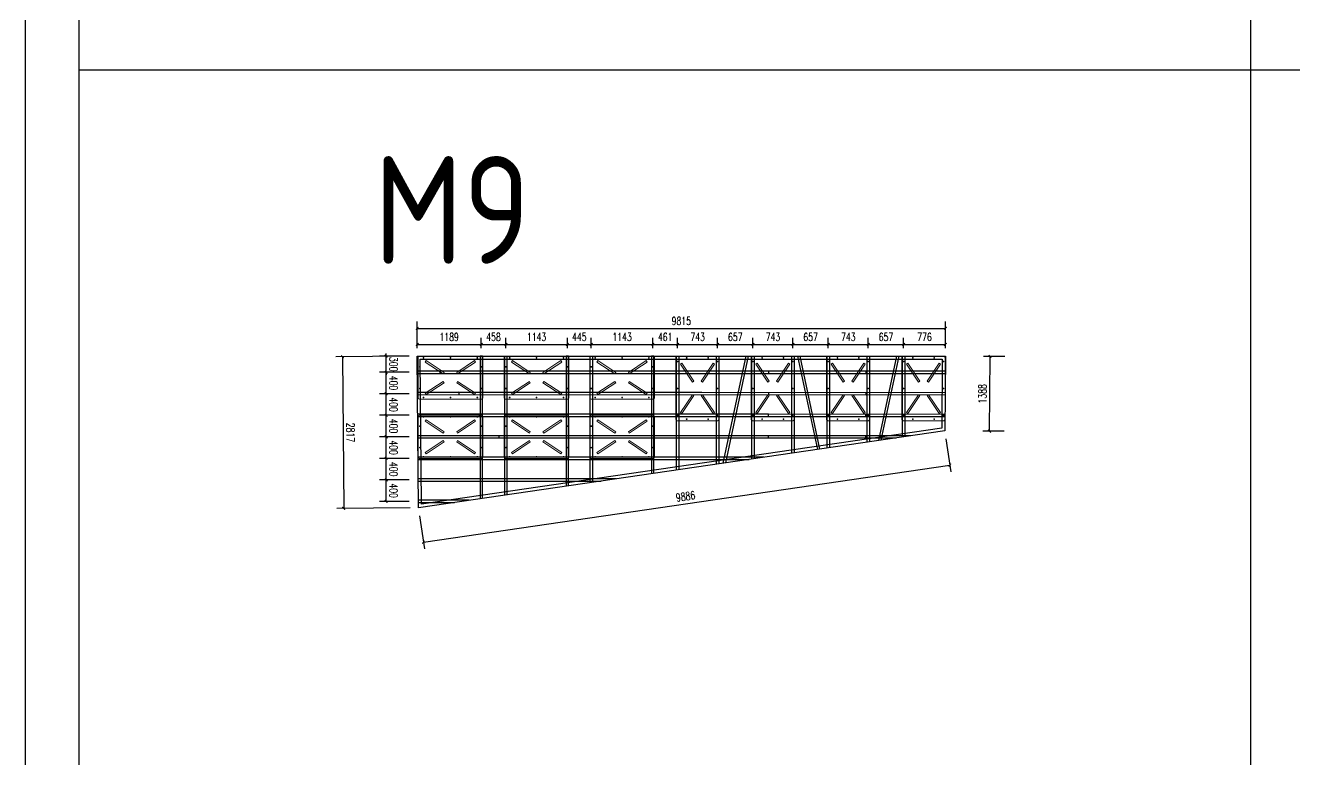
# Model space of a CAD drawing. Extents: x 1254079 to 1500931, y -102737 to 142253.
# Drawn here: x 1283444 to 1307027, y -25168 to -11524 of the extents above; entities that cross this region are included whole.
import ezdxf

# ---------------------------------------------------------------- set-up
doc = ezdxf.new("R2010")
doc.units = 0
doc.header["$LTSCALE"] = 1000
doc.header["$MEASUREMENT"] = 0
for name, color, linetype in [('DIM_MODI', 6, 'Continuous'), ('PUB_DIM', 3, 'Continuous'), ('PUB_TEXT', 7, 'Continuous'), ('W-float bowl浮筒', 253, 'Continuous'), ('W-FLOAT_BOWL浮筒', 253, 'Continuous'), ('W-STEEL_FRAME钢架', 3, 'Continuous'), ('W-STEEL_KEEL钢龙骨', 5, 'Continuous'), ('特殊段命名', 221, 'Continuous'), ('钢架', 90, 'Continuous')]:
    doc.layers.add(name, color=color, linetype=linetype)
doc.styles.add('_TCH_DIM_T3', font='SIMPLEX', dxfattribs={"width": 0.705882, "bigfont": 'GBCBIG'})
doc.styles.get("Standard").update_dxf_attribs({"font": 'gbenor.shx', "bigfont": 'gbcbig.shx'})
doc.dimstyles.new('_TCH_ARCH&&50', dxfattribs={"dimtxt": 148.75, "dimasz": 50, "dimexe": 125, "dimexo": 150, "dimgap": 63.125, "dimtad": 1, "dimdec": 0, "dimzin": 0, "dimdsep": 46, "dimtxsty": '_TCH_DIM_T3', "dimblk": 'ARCHTICK', "dimcen": 0.09, "dimclrt": 7, "dimazin": 2, "dimtfac": 1, "dimtdec": 0, "dimtix": 1, "dimtmove": 2, "dimatfit": 3, "dimfxl": 0, "dimtolj": 1, "dimtzin": 0, "dimarcsym": 0})

# ---------------------------------------------------------------- blocks, each defined once
blk = doc.blocks.new('_ArchTick')
at = {"color": 0, "linetype": 'ByBlock', "const_width": 0.4}
blk.add_lwpolyline([(-0.5, -0.5), (0.5, 0.5)], dxfattribs=at)
blk = doc.blocks.new('*D844')
at = {"layer": 'Defpoints', "color": 0, "transparency": 16777216}
for p in [(1290147, -19970), (1290727, -19970), (1290727, -20370)]:
    blk.add_point(p, dxfattribs=at)
at = {"layer": 'PUB_DIM', "color": 0, "lineweight": -2, "transparency": 16777216}
for p, q in [((1290577, -19970), (1290022, -19970)), ((1290147, -20370), (1290147, -19970)), ((1290577, -20370), (1290022, -20370))]:
    blk.add_line(p, q, dxfattribs=at)
at = {"layer": 'PUB_DIM', "color": 0, "lineweight": -2, "transparency": 16777216, "xscale": 50, "yscale": 50, "zscale": 50}
for p, rotation in [((1290147, -19970), 90.00074385327304), ((1290147, -20370), 270.0007438532731)]:
    blk.add_blockref('_ArchTick', p, dxfattribs=dict(at, rotation=rotation))
at = {"layer": 'PUB_DIM', "color": 7, "transparency": 16777216, "insert": (1290285, -20170), "char_height": 148.8, "attachment_point": 5, "rotation": 270.0007, "style": '_TCH_DIM_T3'}
blk.add_mtext('\\A1;400', dxfattribs=at)
blk = doc.blocks.new('*D845')
at = {"layer": 'Defpoints', "color": 0, "transparency": 16777216}
for p in [(1290147, -19570), (1290727, -19570), (1290727, -19970)]:
    blk.add_point(p, dxfattribs=at)
at = {"layer": 'PUB_DIM', "color": 0, "lineweight": -2, "transparency": 16777216}
for p, q in [((1290577, -19570), (1290022, -19570)), ((1290147, -19970), (1290147, -19570)), ((1290577, -19970), (1290022, -19970))]:
    blk.add_line(p, q, dxfattribs=at)
at = {"layer": 'PUB_DIM', "color": 0, "lineweight": -2, "transparency": 16777216, "xscale": 50, "yscale": 50, "zscale": 50}
for p, rotation in [((1290147, -19570), 90.00074385326776), ((1290147, -19970), 270.0007438532678)]:
    blk.add_blockref('_ArchTick', p, dxfattribs=dict(at, rotation=rotation))
at = {"layer": 'PUB_DIM', "color": 7, "transparency": 16777216, "insert": (1290284, -19770), "char_height": 148.8, "attachment_point": 5, "rotation": 270.0007, "style": '_TCH_DIM_T3'}
blk.add_mtext('\\A1;400', dxfattribs=at)
blk = doc.blocks.new('*D846')
at = {"layer": 'Defpoints', "color": 0, "transparency": 16777216}
for p in [(1290147, -19170), (1290727, -19170), (1290727, -19570)]:
    blk.add_point(p, dxfattribs=at)
at = {"layer": 'PUB_DIM', "color": 0, "lineweight": -2, "transparency": 16777216}
for p, q in [((1290577, -19170), (1290022, -19170)), ((1290147, -19570), (1290147, -19170)), ((1290577, -19570), (1290022, -19570))]:
    blk.add_line(p, q, dxfattribs=at)
at = {"layer": 'PUB_DIM', "color": 0, "lineweight": -2, "transparency": 16777216, "xscale": 50, "yscale": 50, "zscale": 50}
for p, rotation in [((1290147, -19170), 90.00074385326631), ((1290147, -19570), 270.0007438532663)]:
    blk.add_blockref('_ArchTick', p, dxfattribs=dict(at, rotation=rotation))
at = {"layer": 'PUB_DIM', "color": 7, "transparency": 16777216, "insert": (1290284, -19370), "char_height": 148.8, "attachment_point": 5, "rotation": 270.0007, "style": '_TCH_DIM_T3'}
blk.add_mtext('\\A1;400', dxfattribs=at)
blk = doc.blocks.new('*D847')
at = {"layer": 'Defpoints', "color": 0, "transparency": 16777216}
for p in [(1290147, -18770), (1290727, -18770), (1290727, -19170)]:
    blk.add_point(p, dxfattribs=at)
at = {"layer": 'PUB_DIM', "color": 0, "lineweight": -2, "transparency": 16777216}
for p, q in [((1290577, -18770), (1290022, -18770)), ((1290147, -19170), (1290147, -18770)), ((1290577, -19170), (1290022, -19170))]:
    blk.add_line(p, q, dxfattribs=at)
at = {"layer": 'PUB_DIM', "color": 0, "lineweight": -2, "transparency": 16777216, "xscale": 50, "yscale": 50, "zscale": 50}
for p, rotation in [((1290147, -18770), 90.00074385326631), ((1290147, -19170), 270.0007438532663)]:
    blk.add_blockref('_ArchTick', p, dxfattribs=dict(at, rotation=rotation))
at = {"layer": 'PUB_DIM', "color": 7, "transparency": 16777216, "insert": (1290284, -18970), "char_height": 148.8, "attachment_point": 5, "rotation": 270.0007, "style": '_TCH_DIM_T3'}
blk.add_mtext('\\A1;400', dxfattribs=at)
blk = doc.blocks.new('*D848')
at = {"layer": 'Defpoints', "color": 0, "transparency": 16777216}
for p in [(1290147, -18370), (1290727, -18370), (1290727, -18770)]:
    blk.add_point(p, dxfattribs=at)
at = {"layer": 'PUB_DIM', "color": 0, "lineweight": -2, "transparency": 16777216}
for p, q in [((1290577, -18370), (1290022, -18370)), ((1290147, -18770), (1290147, -18370)), ((1290577, -18770), (1290022, -18770))]:
    blk.add_line(p, q, dxfattribs=at)
at = {"layer": 'PUB_DIM', "color": 0, "lineweight": -2, "transparency": 16777216, "xscale": 50, "yscale": 50, "zscale": 50}
for p, rotation in [((1290147, -18370), 90.00074385329852), ((1290147, -18770), 270.0007438532985)]:
    blk.add_blockref('_ArchTick', p, dxfattribs=dict(at, rotation=rotation))
at = {"layer": 'PUB_DIM', "color": 7, "transparency": 16777216, "insert": (1290284, -18570), "char_height": 148.8, "attachment_point": 5, "rotation": 270.0007, "style": '_TCH_DIM_T3'}
blk.add_mtext('\\A1;400', dxfattribs=at)
blk = doc.blocks.new('*D849')
at = {"layer": 'Defpoints', "color": 0, "transparency": 16777216}
for p in [(1290147, -17970), (1290727, -17970), (1290727, -18370)]:
    blk.add_point(p, dxfattribs=at)
at = {"layer": 'PUB_DIM', "color": 0, "lineweight": -2, "transparency": 16777216}
for p, q in [((1290577, -17970), (1290022, -17970)), ((1290147, -18370), (1290147, -17970)), ((1290577, -18370), (1290022, -18370))]:
    blk.add_line(p, q, dxfattribs=at)
at = {"layer": 'PUB_DIM', "color": 0, "lineweight": -2, "transparency": 16777216, "xscale": 50, "yscale": 50, "zscale": 50}
for p, rotation in [((1290147, -17970), 90.00074385326904), ((1290147, -18370), 270.0007438532691)]:
    blk.add_blockref('_ArchTick', p, dxfattribs=dict(at, rotation=rotation))
at = {"layer": 'PUB_DIM', "color": 7, "transparency": 16777216, "insert": (1290284, -18170), "char_height": 148.8, "attachment_point": 5, "rotation": 270.0007, "style": '_TCH_DIM_T3'}
blk.add_mtext('\\A1;400', dxfattribs=at)
blk = doc.blocks.new('*D850')
at = {"layer": 'Defpoints', "color": 0, "transparency": 16777216}
for p in [(1290147, -17670), (1290727, -17670), (1290727, -17970)]:
    blk.add_point(p, dxfattribs=at)
at = {"layer": 'PUB_DIM', "color": 0, "lineweight": -2, "transparency": 16777216}
for p, q in [((1290577, -17670), (1290022, -17670)), ((1290147, -17670), (1290147, -17620)), ((1290147, -17970), (1290147, -17670)), ((1290577, -17970), (1290022, -17970)), ((1290147, -17970), (1290147, -18020))]:
    blk.add_line(p, q, dxfattribs=at)
at = {"layer": 'PUB_DIM', "color": 0, "lineweight": -2, "transparency": 16777216, "xscale": 50, "yscale": 50, "zscale": 50}
for p, rotation in [((1290147, -17670), 270.0007438532612), ((1290147, -17970), 90.00074385326121)]:
    blk.add_blockref('_ArchTick', p, dxfattribs=dict(at, rotation=rotation))
at = {"layer": 'PUB_DIM', "color": 7, "transparency": 16777216, "insert": (1290284, -17820), "char_height": 148.8, "attachment_point": 5, "rotation": 270.0007, "style": '_TCH_DIM_T3'}
blk.add_mtext('\\A1;300', dxfattribs=at)
blk = doc.blocks.new('*D851')
at = {"layer": 'Defpoints', "color": 0, "transparency": 16777216}
for p in [(1290724, -17670), (1291913, -17452), (1291913, -17670)]:
    blk.add_point(p, dxfattribs=at)
at = {"layer": 'PUB_DIM', "color": 0, "lineweight": -2, "transparency": 16777216}
for p, q in [((1290724, -17520), (1290724, -17327)), ((1291913, -17520), (1291913, -17327)), ((1290724, -17452), (1291913, -17452))]:
    blk.add_line(p, q, dxfattribs=at)
at = {"layer": 'PUB_DIM', "color": 0, "lineweight": -2, "transparency": 16777216, "xscale": 50, "yscale": 50, "zscale": 50, "rotation": 180}
blk.add_blockref('_ArchTick', (1290724, -17452), dxfattribs=at)
at = {"layer": 'PUB_DIM', "color": 0, "lineweight": -2, "transparency": 16777216, "xscale": 50, "yscale": 50, "zscale": 50}
blk.add_blockref('_ArchTick', (1291913, -17452), dxfattribs=at)
at = {"layer": 'PUB_DIM', "color": 7, "transparency": 16777216, "insert": (1291318, -17314), "char_height": 148.8, "attachment_point": 5, "style": '_TCH_DIM_T3'}
blk.add_mtext('\\A1;1189', dxfattribs=at)
blk = doc.blocks.new('*D852')
at = {"layer": 'Defpoints', "color": 0, "transparency": 16777216}
for p in [(1291913, -17670), (1292371, -17452), (1292371, -17670)]:
    blk.add_point(p, dxfattribs=at)
at = {"layer": 'PUB_DIM', "color": 0, "lineweight": -2, "transparency": 16777216}
for p, q in [((1291913, -17520), (1291913, -17327)), ((1292371, -17520), (1292371, -17327)), ((1291913, -17452), (1292371, -17452))]:
    blk.add_line(p, q, dxfattribs=at)
at = {"layer": 'PUB_DIM', "color": 0, "lineweight": -2, "transparency": 16777216, "xscale": 50, "yscale": 50, "zscale": 50, "rotation": 180}
blk.add_blockref('_ArchTick', (1291913, -17452), dxfattribs=at)
at = {"layer": 'PUB_DIM', "color": 0, "lineweight": -2, "transparency": 16777216, "xscale": 50, "yscale": 50, "zscale": 50}
blk.add_blockref('_ArchTick', (1292371, -17452), dxfattribs=at)
at = {"layer": 'PUB_DIM', "color": 7, "transparency": 16777216, "insert": (1292142, -17314), "char_height": 148.8, "attachment_point": 5, "style": '_TCH_DIM_T3'}
blk.add_mtext('\\A1;458', dxfattribs=at)
blk = doc.blocks.new('*D853')
at = {"layer": 'Defpoints', "color": 0, "transparency": 16777216}
for p in [(1292371, -17670), (1293514, -17452), (1293514, -17670)]:
    blk.add_point(p, dxfattribs=at)
at = {"layer": 'PUB_DIM', "color": 0, "lineweight": -2, "transparency": 16777216}
for p, q in [((1292371, -17520), (1292371, -17327)), ((1293514, -17520), (1293514, -17327)), ((1292371, -17452), (1293514, -17452))]:
    blk.add_line(p, q, dxfattribs=at)
at = {"layer": 'PUB_DIM', "color": 0, "lineweight": -2, "transparency": 16777216, "xscale": 50, "yscale": 50, "zscale": 50, "rotation": 180}
blk.add_blockref('_ArchTick', (1292371, -17452), dxfattribs=at)
at = {"layer": 'PUB_DIM', "color": 0, "lineweight": -2, "transparency": 16777216, "xscale": 50, "yscale": 50, "zscale": 50}
blk.add_blockref('_ArchTick', (1293514, -17452), dxfattribs=at)
at = {"layer": 'PUB_DIM', "color": 7, "transparency": 16777216, "insert": (1292942, -17314), "char_height": 148.8, "attachment_point": 5, "style": '_TCH_DIM_T3'}
blk.add_mtext('\\A1;1143', dxfattribs=at)
blk = doc.blocks.new('*D854')
at = {"layer": 'Defpoints', "color": 0, "transparency": 16777216}
for p in [(1293514, -17670), (1293959, -17452), (1293959, -17670)]:
    blk.add_point(p, dxfattribs=at)
at = {"layer": 'PUB_DIM', "color": 0, "lineweight": -2, "transparency": 16777216}
for p, q in [((1293514, -17520), (1293514, -17327)), ((1293959, -17520), (1293959, -17327)), ((1293514, -17452), (1293959, -17452))]:
    blk.add_line(p, q, dxfattribs=at)
at = {"layer": 'PUB_DIM', "color": 0, "lineweight": -2, "transparency": 16777216, "xscale": 50, "yscale": 50, "zscale": 50, "rotation": 180}
blk.add_blockref('_ArchTick', (1293514, -17452), dxfattribs=at)
at = {"layer": 'PUB_DIM', "color": 0, "lineweight": -2, "transparency": 16777216, "xscale": 50, "yscale": 50, "zscale": 50}
blk.add_blockref('_ArchTick', (1293959, -17452), dxfattribs=at)
at = {"layer": 'PUB_DIM', "color": 7, "transparency": 16777216, "insert": (1293736, -17314), "char_height": 148.8, "attachment_point": 5, "style": '_TCH_DIM_T3'}
blk.add_mtext('\\A1;445', dxfattribs=at)
blk = doc.blocks.new('*D855')
at = {"layer": 'Defpoints', "color": 0, "transparency": 16777216}
for p in [(1293959, -17670), (1295102, -17452), (1295102, -17670)]:
    blk.add_point(p, dxfattribs=at)
at = {"layer": 'PUB_DIM', "color": 0, "lineweight": -2, "transparency": 16777216}
for p, q in [((1293959, -17520), (1293959, -17327)), ((1295102, -17520), (1295102, -17327)), ((1293959, -17452), (1295102, -17452))]:
    blk.add_line(p, q, dxfattribs=at)
at = {"layer": 'PUB_DIM', "color": 0, "lineweight": -2, "transparency": 16777216, "xscale": 50, "yscale": 50, "zscale": 50, "rotation": 180}
blk.add_blockref('_ArchTick', (1293959, -17452), dxfattribs=at)
at = {"layer": 'PUB_DIM', "color": 0, "lineweight": -2, "transparency": 16777216, "xscale": 50, "yscale": 50, "zscale": 50}
blk.add_blockref('_ArchTick', (1295102, -17452), dxfattribs=at)
at = {"layer": 'PUB_DIM', "color": 7, "transparency": 16777216, "insert": (1294530, -17314), "char_height": 148.8, "attachment_point": 5, "style": '_TCH_DIM_T3'}
blk.add_mtext('\\A1;1143', dxfattribs=at)
blk = doc.blocks.new('*D856')
at = {"layer": 'Defpoints', "color": 0, "transparency": 16777216}
for p in [(1295102, -17670), (1295562, -17452), (1295562, -17670)]:
    blk.add_point(p, dxfattribs=at)
at = {"layer": 'PUB_DIM', "color": 0, "lineweight": -2, "transparency": 16777216}
for p, q in [((1295102, -17520), (1295102, -17327)), ((1295562, -17520), (1295562, -17327)), ((1295102, -17452), (1295562, -17452))]:
    blk.add_line(p, q, dxfattribs=at)
at = {"layer": 'PUB_DIM', "color": 0, "lineweight": -2, "transparency": 16777216, "xscale": 50, "yscale": 50, "zscale": 50, "rotation": 180}
blk.add_blockref('_ArchTick', (1295102, -17452), dxfattribs=at)
at = {"layer": 'PUB_DIM', "color": 0, "lineweight": -2, "transparency": 16777216, "xscale": 50, "yscale": 50, "zscale": 50}
blk.add_blockref('_ArchTick', (1295562, -17452), dxfattribs=at)
at = {"layer": 'PUB_DIM', "color": 7, "transparency": 16777216, "insert": (1295332, -17314), "char_height": 148.8, "attachment_point": 5, "style": '_TCH_DIM_T3'}
blk.add_mtext('\\A1;461', dxfattribs=at)
blk = doc.blocks.new('*D857')
at = {"layer": 'Defpoints', "color": 0, "transparency": 16777216}
for p in [(1295562, -17670), (1296305, -17452), (1296305, -17670)]:
    blk.add_point(p, dxfattribs=at)
at = {"layer": 'PUB_DIM', "color": 0, "lineweight": -2, "transparency": 16777216}
for p, q in [((1295562, -17520), (1295562, -17327)), ((1296305, -17520), (1296305, -17327)), ((1295562, -17452), (1296305, -17452))]:
    blk.add_line(p, q, dxfattribs=at)
at = {"layer": 'PUB_DIM', "color": 0, "lineweight": -2, "transparency": 16777216, "xscale": 50, "yscale": 50, "zscale": 50, "rotation": 180}
blk.add_blockref('_ArchTick', (1295562, -17452), dxfattribs=at)
at = {"layer": 'PUB_DIM', "color": 0, "lineweight": -2, "transparency": 16777216, "xscale": 50, "yscale": 50, "zscale": 50}
blk.add_blockref('_ArchTick', (1296305, -17452), dxfattribs=at)
at = {"layer": 'PUB_DIM', "color": 7, "transparency": 16777216, "insert": (1295934, -17314), "char_height": 148.8, "attachment_point": 5, "style": '_TCH_DIM_T3'}
blk.add_mtext('\\A1;743', dxfattribs=at)
blk = doc.blocks.new('*D858')
at = {"layer": 'Defpoints', "color": 0, "transparency": 16777216}
for p in [(1296305, -17670), (1296962, -17452), (1296962, -17670)]:
    blk.add_point(p, dxfattribs=at)
at = {"layer": 'PUB_DIM', "color": 0, "lineweight": -2, "transparency": 16777216}
for p, q in [((1296305, -17520), (1296305, -17327)), ((1296962, -17520), (1296962, -17327)), ((1296305, -17452), (1296962, -17452))]:
    blk.add_line(p, q, dxfattribs=at)
at = {"layer": 'PUB_DIM', "color": 0, "lineweight": -2, "transparency": 16777216, "xscale": 50, "yscale": 50, "zscale": 50, "rotation": 180}
blk.add_blockref('_ArchTick', (1296305, -17452), dxfattribs=at)
at = {"layer": 'PUB_DIM', "color": 0, "lineweight": -2, "transparency": 16777216, "xscale": 50, "yscale": 50, "zscale": 50}
blk.add_blockref('_ArchTick', (1296962, -17452), dxfattribs=at)
at = {"layer": 'PUB_DIM', "color": 7, "transparency": 16777216, "insert": (1296634, -17314), "char_height": 148.8, "attachment_point": 5, "style": '_TCH_DIM_T3'}
blk.add_mtext('\\A1;657', dxfattribs=at)
blk = doc.blocks.new('*D859')
at = {"layer": 'Defpoints', "color": 0, "transparency": 16777216}
for p in [(1296962, -17670), (1297705, -17452), (1297705, -17670)]:
    blk.add_point(p, dxfattribs=at)
at = {"layer": 'PUB_DIM', "color": 0, "lineweight": -2, "transparency": 16777216}
for p, q in [((1296962, -17520), (1296962, -17327)), ((1297705, -17520), (1297705, -17327)), ((1296962, -17452), (1297705, -17452))]:
    blk.add_line(p, q, dxfattribs=at)
at = {"layer": 'PUB_DIM', "color": 0, "lineweight": -2, "transparency": 16777216, "xscale": 50, "yscale": 50, "zscale": 50, "rotation": 180}
blk.add_blockref('_ArchTick', (1296962, -17452), dxfattribs=at)
at = {"layer": 'PUB_DIM', "color": 0, "lineweight": -2, "transparency": 16777216, "xscale": 50, "yscale": 50, "zscale": 50}
blk.add_blockref('_ArchTick', (1297705, -17452), dxfattribs=at)
at = {"layer": 'PUB_DIM', "color": 7, "transparency": 16777216, "insert": (1297334, -17314), "char_height": 148.8, "attachment_point": 5, "style": '_TCH_DIM_T3'}
blk.add_mtext('\\A1;743', dxfattribs=at)
blk = doc.blocks.new('*D860')
at = {"layer": 'Defpoints', "color": 0, "transparency": 16777216}
for p in [(1297705, -17670), (1298362, -17452), (1298362, -17670)]:
    blk.add_point(p, dxfattribs=at)
at = {"layer": 'PUB_DIM', "color": 0, "lineweight": -2, "transparency": 16777216}
for p, q in [((1297705, -17520), (1297705, -17327)), ((1298362, -17520), (1298362, -17327)), ((1297705, -17452), (1298362, -17452))]:
    blk.add_line(p, q, dxfattribs=at)
at = {"layer": 'PUB_DIM', "color": 0, "lineweight": -2, "transparency": 16777216, "xscale": 50, "yscale": 50, "zscale": 50, "rotation": 180}
blk.add_blockref('_ArchTick', (1297705, -17452), dxfattribs=at)
at = {"layer": 'PUB_DIM', "color": 0, "lineweight": -2, "transparency": 16777216, "xscale": 50, "yscale": 50, "zscale": 50}
blk.add_blockref('_ArchTick', (1298362, -17452), dxfattribs=at)
at = {"layer": 'PUB_DIM', "color": 7, "transparency": 16777216, "insert": (1298034, -17314), "char_height": 148.8, "attachment_point": 5, "style": '_TCH_DIM_T3'}
blk.add_mtext('\\A1;657', dxfattribs=at)
blk = doc.blocks.new('*D861')
at = {"layer": 'Defpoints', "color": 0, "transparency": 16777216}
for p in [(1298362, -17670), (1299105, -17452), (1299105, -17670)]:
    blk.add_point(p, dxfattribs=at)
at = {"layer": 'PUB_DIM', "color": 0, "lineweight": -2, "transparency": 16777216}
for p, q in [((1298362, -17520), (1298362, -17327)), ((1299105, -17520), (1299105, -17327)), ((1298362, -17452), (1299105, -17452))]:
    blk.add_line(p, q, dxfattribs=at)
at = {"layer": 'PUB_DIM', "color": 0, "lineweight": -2, "transparency": 16777216, "xscale": 50, "yscale": 50, "zscale": 50, "rotation": 180}
blk.add_blockref('_ArchTick', (1298362, -17452), dxfattribs=at)
at = {"layer": 'PUB_DIM', "color": 0, "lineweight": -2, "transparency": 16777216, "xscale": 50, "yscale": 50, "zscale": 50}
blk.add_blockref('_ArchTick', (1299105, -17452), dxfattribs=at)
at = {"layer": 'PUB_DIM', "color": 7, "transparency": 16777216, "insert": (1298734, -17314), "char_height": 148.8, "attachment_point": 5, "style": '_TCH_DIM_T3'}
blk.add_mtext('\\A1;743', dxfattribs=at)
blk = doc.blocks.new('*D862')
at = {"layer": 'Defpoints', "color": 0, "transparency": 16777216}
for p in [(1299105, -17670), (1299762, -17452), (1299762, -17670)]:
    blk.add_point(p, dxfattribs=at)
at = {"layer": 'PUB_DIM', "color": 0, "lineweight": -2, "transparency": 16777216}
for p, q in [((1299105, -17520), (1299105, -17327)), ((1299762, -17520), (1299762, -17327)), ((1299105, -17452), (1299762, -17452))]:
    blk.add_line(p, q, dxfattribs=at)
at = {"layer": 'PUB_DIM', "color": 0, "lineweight": -2, "transparency": 16777216, "xscale": 50, "yscale": 50, "zscale": 50, "rotation": 180}
blk.add_blockref('_ArchTick', (1299105, -17452), dxfattribs=at)
at = {"layer": 'PUB_DIM', "color": 0, "lineweight": -2, "transparency": 16777216, "xscale": 50, "yscale": 50, "zscale": 50}
blk.add_blockref('_ArchTick', (1299762, -17452), dxfattribs=at)
at = {"layer": 'PUB_DIM', "color": 7, "transparency": 16777216, "insert": (1299434, -17314), "char_height": 148.8, "attachment_point": 5, "style": '_TCH_DIM_T3'}
blk.add_mtext('\\A1;657', dxfattribs=at)
blk = doc.blocks.new('*D863')
at = {"layer": 'Defpoints', "color": 0, "transparency": 16777216}
for p in [(1299762, -17670), (1300538, -17452), (1300538, -17670)]:
    blk.add_point(p, dxfattribs=at)
at = {"layer": 'PUB_DIM', "color": 0, "lineweight": -2, "transparency": 16777216}
for p, q in [((1299762, -17520), (1299762, -17327)), ((1300538, -17520), (1300538, -17327)), ((1299762, -17452), (1300538, -17452))]:
    blk.add_line(p, q, dxfattribs=at)
at = {"layer": 'PUB_DIM', "color": 0, "lineweight": -2, "transparency": 16777216, "xscale": 50, "yscale": 50, "zscale": 50, "rotation": 180}
blk.add_blockref('_ArchTick', (1299762, -17452), dxfattribs=at)
at = {"layer": 'PUB_DIM', "color": 0, "lineweight": -2, "transparency": 16777216, "xscale": 50, "yscale": 50, "zscale": 50}
blk.add_blockref('_ArchTick', (1300538, -17452), dxfattribs=at)
at = {"layer": 'PUB_DIM', "color": 7, "transparency": 16777216, "insert": (1300150, -17314), "char_height": 148.8, "attachment_point": 5, "style": '_TCH_DIM_T3'}
blk.add_mtext('\\A1;776', dxfattribs=at)
blk = doc.blocks.new('*D864')
at = {"layer": 'Defpoints', "color": 0, "transparency": 16777216}
for p in [(1301368, -17677), (1301793, -17680), (1301783, -19068)]:
    blk.add_point(p, dxfattribs=at)
at = {"layer": 'PUB_DIM', "color": 0, "lineweight": -2, "transparency": 16777216}
for p, q in [((1301643, -17679), (1301244, -17676)), ((1301358, -19064), (1301368, -17677)), ((1301633, -19067), (1301233, -19064))]:
    blk.add_line(p, q, dxfattribs=at)
at = {"layer": 'PUB_DIM', "color": 0, "lineweight": -2, "transparency": 16777216, "xscale": 50, "yscale": 50, "zscale": 50}
for p, rotation in [((1301368, -17677), 89.55662884889367), ((1301358, -19064), 269.5566288488937)]:
    blk.add_blockref('_ArchTick', p, dxfattribs=dict(at, rotation=rotation))
at = {"layer": 'PUB_DIM', "color": 7, "transparency": 16777216, "insert": (1301226, -18370), "char_height": 148.8, "attachment_point": 5, "rotation": 89.5566, "style": '_TCH_DIM_T3'}
blk.add_mtext('\\A1;1388', dxfattribs=at)
blk = doc.blocks.new('*D865')
at = {"layer": 'Defpoints', "color": 0, "transparency": 16777216}
for p in [(1300528, -19058), (1300621, -19697), (1290745, -20487)]:
    blk.add_point(p, dxfattribs=at)
at = {"layer": 'PUB_DIM', "color": 0, "lineweight": -2, "transparency": 16777216}
for p, q in [((1300549, -19206), (1300639, -19821)), ((1290839, -21127), (1300621, -19697)), ((1290767, -20636), (1290857, -21250))]:
    blk.add_line(p, q, dxfattribs=at)
at = {"layer": 'PUB_DIM', "color": 0, "lineweight": -2, "transparency": 16777216, "xscale": 50, "yscale": 50, "zscale": 50}
for p, rotation in [((1300621, -19697), 8.313118441340631), ((1290839, -21127), 188.3131184413406)]:
    blk.add_blockref('_ArchTick', p, dxfattribs=dict(at, rotation=rotation))
at = {"layer": 'PUB_DIM', "color": 7, "transparency": 16777216, "insert": (1295710, -20276), "char_height": 148.8, "attachment_point": 5, "rotation": 8.3131, "style": '_TCH_DIM_T3'}
blk.add_mtext('\\A1;9886', dxfattribs=at)
blk = doc.blocks.new('*D866')
at = {"layer": 'Defpoints', "color": 0, "transparency": 16777216}
for p in [(1290724, -17670), (1289358, -20498), (1290745, -20487)]:
    blk.add_point(p, dxfattribs=at)
at = {"layer": 'PUB_DIM', "color": 0, "lineweight": -2, "transparency": 16777216}
for p, q in [((1290574, -17671), (1289211, -17682)), ((1289336, -17681), (1289358, -20498)), ((1290595, -20489), (1289233, -20499))]:
    blk.add_line(p, q, dxfattribs=at)
at = {"layer": 'PUB_DIM', "color": 0, "lineweight": -2, "transparency": 16777216, "xscale": 50, "yscale": 50, "zscale": 50}
for p, rotation in [((1289336, -17681), 90.4416162321504), ((1289358, -20498), 270.4416162321504)]:
    blk.add_blockref('_ArchTick', p, dxfattribs=dict(at, rotation=rotation))
at = {"layer": 'PUB_DIM', "color": 7, "transparency": 16777216, "insert": (1289485, -19088), "char_height": 148.8, "attachment_point": 5, "rotation": 270.4416, "style": '_TCH_DIM_T3'}
blk.add_mtext('\\A1;2817', dxfattribs=at)
blk = doc.blocks.new('*D867')
at = {"layer": 'Defpoints', "color": 0, "transparency": 16777216}
for p in [(1300538, -17154), (1290724, -17670), (1300538, -17670)]:
    blk.add_point(p, dxfattribs=at)
at = {"layer": 'PUB_DIM', "color": 0, "lineweight": -2, "transparency": 16777216}
for p, q in [((1290724, -17520), (1290724, -17029)), ((1290724, -17154), (1300538, -17154)), ((1300538, -17520), (1300538, -17029))]:
    blk.add_line(p, q, dxfattribs=at)
at = {"layer": 'PUB_DIM', "color": 0, "lineweight": -2, "transparency": 16777216, "xscale": 50, "yscale": 50, "zscale": 50, "rotation": 180}
blk.add_blockref('_ArchTick', (1290724, -17154), dxfattribs=at)
at = {"layer": 'PUB_DIM', "color": 0, "lineweight": -2, "transparency": 16777216, "xscale": 50, "yscale": 50, "zscale": 50}
blk.add_blockref('_ArchTick', (1300538, -17154), dxfattribs=at)
at = {"layer": 'PUB_DIM', "color": 7, "transparency": 16777216, "insert": (1295631, -17017), "char_height": 148.8, "attachment_point": 5, "style": '_TCH_DIM_T3'}
blk.add_mtext('\\A1;9815', dxfattribs=at)
blk = doc.blocks.new('$matou$00000145')
at = {"layer": 'W-float bowl浮筒', "lineweight": 0}
for p, q in [((-600, -375), (-600, 375)), ((-575, 400), (575, 400)), ((-507, 370), (-493, 370)), ((-500, 377), (-500, 363)), ((-7, 370), (7, 370)), ((0, 377), (0, 363)), ((493, 370), (507, 370)), ((500, 377), (500, 363)), ((600, 375), (600, -375)), ((-577, 200), (-563, 200)), ((-570, 207), (-570, 193)), ((563, 200), (577, 200)), ((570, 207), (570, 193)), ((-577, -200), (-563, -200)), ((-570, -193), (-570, -207)), ((563, -200), (577, -200)), ((570, -193), (570, -207)), ((575, -400), (-575, -400)), ((-507, -370), (-493, -370)), ((-500, -377), (-500, -363)), ((-7, -370), (7, -370)), ((0, -377), (0, -363)), ((493, -370), (507, -370)), ((500, -377), (500, -363))]:
    blk.add_line(p, q, dxfattribs=at)
at = {"layer": 'W-float bowl浮筒', "lineweight": 0, "ltscale": 100}
for points in [[(-450, 316), (-117, 95), (-133, 70), (-467, 291)], [(450, 316), (117, 95), (133, 70), (467, 291)], [(-450, -316), (-117, -95), (-133, -70), (-467, -291)], [(450, -316), (117, -95), (133, -70), (467, -291)]]:
    blk.add_lwpolyline(points, close=True, dxfattribs=at)
at = {"layer": 'W-float bowl浮筒', "lineweight": 0}
for centre in [(-500, 370), (0, 370), (500, 370), (-570, 200), (570, 200), (-570, -200), (570, -200), (-500, -370), (0, -370), (500, -370)]:
    blk.add_circle(centre, 7, dxfattribs=at)
for centre, start, end in [((-575, 375), 90, 180), ((575, 375), 0, 90), ((-575, -375), 180, 270), ((575, -375), 270, 0)]:
    blk.add_arc(centre, 25, start, end, dxfattribs=at)

msp = doc.modelspace()

# ---------------------------------------------------------------- linework, layer by layer
at = {"layer": 'DIM_MODI'}
msp.add_lwpolyline([(1284443.8, -12352.3), (1371490.4, -12352.3)], dxfattribs=at)
at = {"layer": 'W-STEEL_FRAME钢架'}
for p, q in [((1291934.3, -17670.2), (1291891.3, -17670.2)), ((1291891.3, -17670.2), (1291891.3, -20320)), ((1291934.3, -20313.7), (1291934.3, -17670.2)), ((1292349.3, -17670.2), (1292392.3, -17670.2)), ((1292349.3, -20253.1), (1292349.3, -17670.2)), ((1292392.3, -17670.2), (1292392.3, -20246.8)), ((1293535.3, -17670.2), (1293492.3, -17670.2)), ((1293492.3, -17670.2), (1293492.3, -20086.1)), ((1293535.3, -20079.8), (1293535.3, -17670.2)), ((1293937, -17670.2), (1293980, -17670.2)), ((1293937, -20021.1), (1293937, -17670.2)), ((1293980, -17670.2), (1293980, -20014.8)), ((1295123, -17670.2), (1295080, -17670.2)), ((1295080, -17670.2), (1295080, -19854.1)), ((1295123, -19847.8), (1295123, -17670.2)), ((1295540.6, -17670.2), (1295583.6, -17670.2)), ((1295540.6, -19786.8), (1295540.6, -17670.2)), ((1295583.6, -17670.2), (1295583.6, -19780.5)), ((1296283.6, -17670.2), (1296326.6, -17670.2)), ((1296283.6, -19678.2), (1296283.6, -17670.2)), ((1296326.6, -17670.2), (1296326.6, -19671.9)), ((1296940.6, -17670.2), (1296983.6, -17670.2)), ((1296940.6, -19582.2), (1296940.6, -17670.2)), ((1296983.6, -17670.2), (1296983.6, -19575.9)), ((1297683.6, -17670.2), (1297726.6, -17670.2)), ((1297683.6, -19473.6), (1297683.6, -17670.2)), ((1297726.6, -17670.2), (1297726.6, -19467.4)), ((1298340.6, -17670.2), (1298383.6, -17670.2)), ((1298340.6, -19377.6), (1298340.6, -17670.2)), ((1298383.6, -17670.2), (1298383.6, -19371.4)), ((1299083.6, -17670.2), (1299126.6, -17670.2)), ((1299083.6, -19269.1), (1299083.6, -17670.2)), ((1299126.6, -17670.2), (1299126.6, -19262.8)), ((1299740.6, -17670.2), (1299783.6, -17670.2)), ((1299740.6, -19173.1), (1299740.6, -17670.2)), ((1299783.6, -17670.2), (1299783.6, -19166.8))]:
    msp.add_line(p, q, dxfattribs=at)
at = {"layer": 'W-STEEL_KEEL钢龙骨'}
for p, q in [((1297259.6, -17951.8), (1290725.7, -17952.2)), ((1290726, -17992.2), (1297259.6, -17991.8)), ((1297259.6, -17991.8), (1297259.6, -17951.8)), ((1297256.5, -18349.7), (1290728.7, -18343.2)), ((1290729, -18383.2), (1297256.5, -18389.7)), ((1297256.5, -18389.7), (1297256.5, -18349.7)), ((1297253.4, -18750.8), (1290731.8, -18751.6)), ((1290732.1, -18791.6), (1297253.4, -18790.8)), ((1297253.4, -18790.8), (1297253.4, -18750.8)), ((1297250.3, -19150.2), (1290734.9, -19150.2)), ((1290735.2, -19190.2), (1297250.3, -19190.2)), ((1297250.3, -19190.2), (1297250.3, -19150.2)), ((1297167.1, -19549.1), (1290738, -19548.1)), ((1290738.3, -19588.1), (1296893.8, -19589)), ((1294418.2, -19950.8), (1290741.1, -19950.9)), ((1290741.4, -19990.9), (1294144.4, -19990.8)), ((1291692.4, -20349.1), (1290744.1, -20348.8)), ((1290744.5, -20388.8), (1291419.1, -20389))]:
    msp.add_line(p, q, dxfattribs=at)
for points in [[(1290726, -17992.3), (1299066.6, -17991.8), (1299066.6, -17951.8), (1290725.7, -17952.3)], [(1300536.2, -17951.8), (1291145.2, -17952.4), (1291145.2, -17992.4), (1300535.9, -17991.8)], [(1290729, -18381.4), (1299063.5, -18389.7), (1299063.5, -18349.7), (1290728.7, -18341.4)], [(1300533.1, -18349.4), (1291500.3, -18340.3), (1291500.3, -18380.3), (1300532.8, -18389.4)], [(1290732.1, -18791.8), (1299060.4, -18790.8), (1299060.4, -18750.8), (1290731.8, -18751.8)], [(1300531.3, -18750.8), (1291877, -18751.9), (1291877, -18791.9), (1300531.3, -18790.8)], [(1290735.2, -19190.2), (1299057.3, -19190.2), (1299057.3, -19150.2), (1290734.9, -19150.2)], [(1299897.1, -19150.2), (1292241.5, -19150.2), (1292241.5, -19190.2), (1299623.3, -19190.2)]]:
    msp.add_lwpolyline(points, dxfattribs=at)
at = {"layer": '特殊段命名'}
for points in [[(1283443.8, 1620.5), (1372490.4, 1620.5), (1372490.4, -88861.8), (1283443.8, -88861.8)], [(1284443.8, 620.5), (1371490.4, 620.5), (1371490.4, -87216.1), (1284443.8, -87216.1)]]:
    msp.add_lwpolyline(points, close=True, dxfattribs=at)
msp.add_lwpolyline([(1306205.5, 620.5), (1306205.5, -87216.1)], dxfattribs=at)
at = {"layer": '钢架'}
for points in [[(1290723.5, -17670.2), (1300538.3, -17670.2), (1300527.6, -19058.1), (1290745.2, -20487.5)], [(1290782, -17728.2), (1300479.9, -17728.2), (1300470, -19007.9), (1290802.7, -20420.4)]]:
    msp.add_lwpolyline(points, close=True, dxfattribs=at)
for points in [[(1296829.8, -17670.2), (1296404.9, -19660.5)], [(1296873.8, -17670.2), (1296450.3, -19653.8)], [(1297788.9, -17670.2), (1298159, -19404.2)], [(1297832.8, -17670.2), (1298201.7, -19397.9)], [(1299629.8, -17670.2), (1299295.1, -19238.2)], [(1299673.8, -17670.2), (1299340.5, -19231.5)]]:
    msp.add_lwpolyline(points, dxfattribs=at)

# ---------------------------------------------------------------- block references
at = {"layer": 'W-FLOAT_BOWL浮筒'}
for p in [(1291341.3, -18070.2), (1292942.3, -18070.2), (1294530, -18070.2), (1291341.3, -19170.2), (1292942.3, -19170.2), (1294530, -19170.2)]:
    msp.add_blockref('$matou$00000145', p, dxfattribs=at)
at = {"layer": 'W-FLOAT_BOWL浮筒', "rotation": 90}
for p in [(1295931.3, -18270.2), (1297331.3, -18270.2), (1298731.3, -18270.2), (1300131.3, -18270.2)]:
    msp.add_blockref('$matou$00000145', p, dxfattribs=at)

# ---------------------------------------------------------------- texts
at = {"layer": 'PUB_TEXT'}
msp.add_text('M9', height=2000, dxfattribs=at).set_placement((1289915.7, -15952.3))

# ---------------------------------------------------------------- dimensions: what is measured, and where the dimension line sits
at = {"layer": 'PUB_DIM'}
for p1, p2, distance, picture, middle in [((1290723.5, -17670.2), (1300538.3, -17670.2), 516, '*D867', (1295630.9, -17016.7)), ((1290723.5, -17670.2), (1291912.8, -17670.2), 218.3, '*D851', (1291318.1, -17314.4)), ((1291912.8, -17670.2), (1292370.8, -17670.2), 218.3, '*D852', (1292141.8, -17314.4)), ((1292370.8, -17670.2), (1293513.8, -17670.2), 218.3, '*D853', (1292942.3, -17314.4)), ((1293513.8, -17670.2), (1293958.5, -17670.2), 218.3, '*D854', (1293736.2, -17314.4)), ((1293958.5, -17670.2), (1295101.5, -17670.2), 218.3, '*D855', (1294530, -17314.4)), ((1295101.5, -17670.2), (1295562.1, -17670.2), 218.3, '*D856', (1295331.8, -17314.4)), ((1295562.1, -17670.2), (1296305.1, -17670.2), 218.3, '*D857', (1295933.6, -17314.4)), ((1296305.1, -17670.2), (1296962.1, -17670.2), 218.3, '*D858', (1296633.6, -17314.4)), ((1296962.1, -17670.2), (1297705.1, -17670.2), 218.3, '*D859', (1297333.6, -17314.4)), ((1297705.1, -17670.2), (1298362.1, -17670.2), 218.3, '*D860', (1298033.6, -17314.4)), ((1298362.1, -17670.2), (1299105.1, -17670.2), 218.3, '*D861', (1298733.6, -17314.4)), ((1299105.1, -17670.2), (1299762.1, -17670.2), 218.3, '*D862', (1299433.6, -17314.4)), ((1299762.1, -17670.2), (1300538.3, -17670.2), 218.3, '*D863', (1300150.2, -17314.4)), ((1290723.5, -17670.2), (1290745.2, -20487.5), -1387.1, '*D866', (1289484.8, -19088.5)), ((1290727.4, -17969.8), (1290727.4, -17669.8), 580.5, '*D850', (1290284.5, -17819.8)), ((1301782.7, -19067.8), (1301793.5, -17679.9), 425, '*D864', (1301225.6, -18369.5)), ((1290727.4, -18369.8), (1290727.4, -17969.8), 580.5, '*D849', (1290284.5, -18169.8)), ((1290727.4, -18769.8), (1290727.4, -18369.8), 580.5, '*D848', (1290284.5, -18569.8)), ((1290727.4, -19169.8), (1290727.4, -18769.8), 580.5, '*D847', (1290284.5, -18969.8)), ((1290745.2, -20487.5), (1300527.6, -19058.1), -645.9, '*D865', (1295709.9, -20275.9)), ((1290727.5, -19569.7), (1290727.4, -19169.8), 580.5, '*D846', (1290284.5, -19369.7)), ((1290727.5, -19969.7), (1290727.5, -19569.7), 580.5, '*D845', (1290284.5, -19769.7)), ((1290727.5, -20369.8), (1290727.5, -19969.7), 580.5, '*D844', (1290284.5, -20169.8))]:
    dim = msp.add_aligned_dim(p1=p1, p2=p2, distance=distance, dimstyle='_TCH_ARCH&&50', dxfattribs=at)
    dim.commit()
    dim.dimension.update_dxf_attribs({"geometry": picture, "text_midpoint": middle})

doc.saveas('drawing.dxf')
